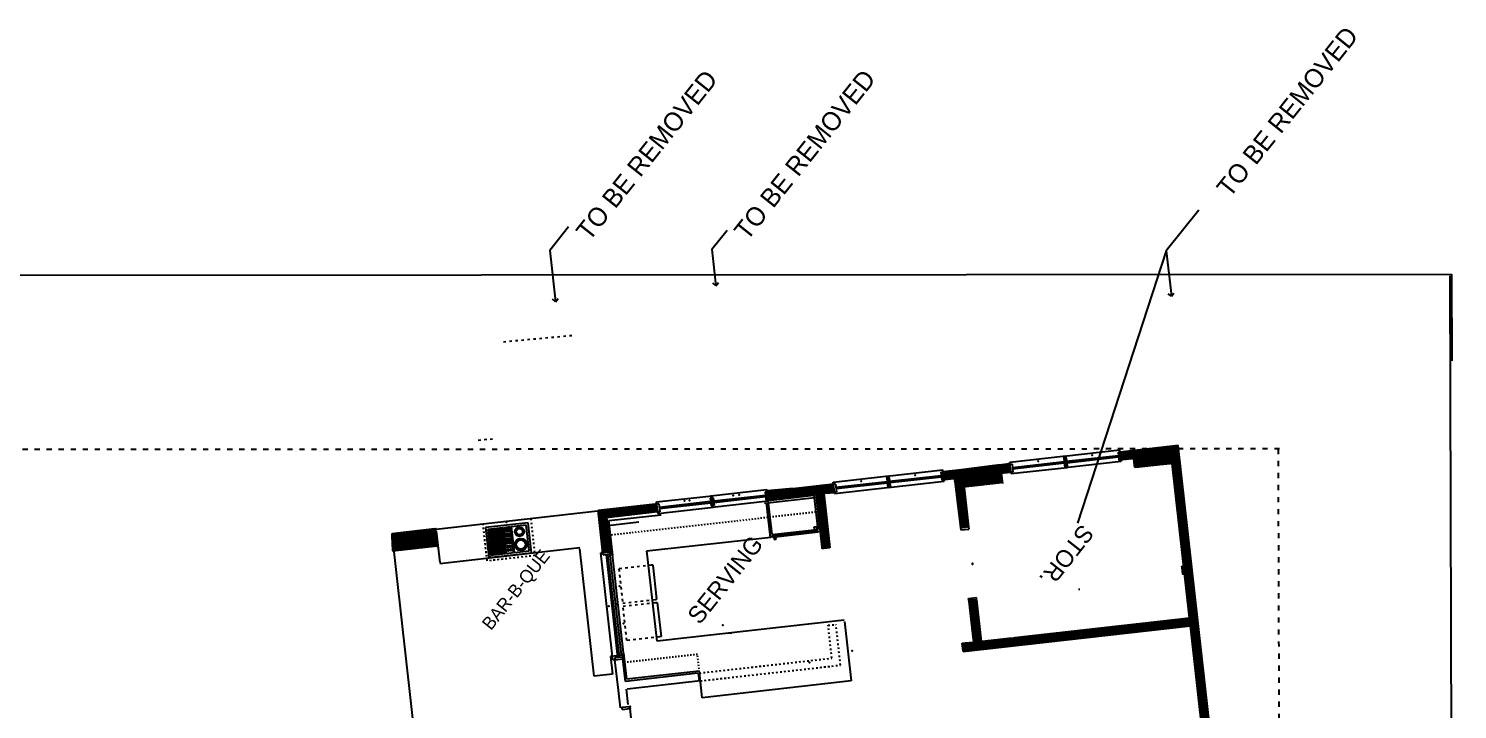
# Model space of a CAD drawing. Extents: x -92740 to -63661, y -15771 to -4391.
# Drawn here: x -64658 to -63661, y -12140 to -11665 of the extents above; entities that cross this region are included whole.
import ezdxf
from ezdxf.enums import TextEntityAlignment as Align

# ---------------------------------------------------------------- set-up
doc = ezdxf.new("R2010")
doc.units = 0
doc.header["$MEASUREMENT"] = 0
doc.linetypes.add('Dashed', pattern=[1, 0.3, -0.4, 0.3])
for name, color, linetype in [('1NOTES', 2, 'Continuous'), ('2NOTES', 1, 'Continuous'), ('B1NOTES', 2, 'Continuous'), ('B1PF', 5, 'Continuous'), ('B1WALLFILL', 1, 'Continuous'), ('B2WALLFILL', 1, 'Continuous'), ('B2WINDOWS', 5, 'Continuous'), ('EXCABINETS', 8, 'Continuous'), ('EXDOORS', 3, 'Continuous'), ('EXPF', 5, 'Continuous'), ('EXWALLS', 1, 'Continuous'), ('EXWINDOW', 5, 'Continuous'), ('NEWALLS1', 1, 'Continuous'), ('NEWINDOW1', 5, 'Continuous'), ('PROPERTY LINES', 1, 'Continuous'), ('SETBACKS', 13, 'Continuous')]:
    doc.layers.add(name, color=color, linetype=linetype)
doc.styles.add('DCADTXTSTYLE1', font='AVG_TP')
doc.linetypes.add('PROPLINE', pattern='A,0,-1,[5,NGUYEN AD.shx,S=0.003774,R=0,X=-1,Y=0],0', length=1)
pattern_1 = [(45, (0, 0), (-0.11048543456, 0.11048543456), []), (-45, (0, 0), (0.11048543456, 0.11048543456), [])]

# ---------------------------------------------------------------- blocks, each defined once
blk = doc.blocks.new('BIKF2-9')
at = {"color": 5, "linetype": 'Continuous', "ltscale": 2}
for p, q in [((15, -2), (-15, -2)), ((-15, -2), (-15, -23)), ((-3, -3.5), (-13.5, -3.5)), ((-13.5, -3.5), (-13.5, -21.5)), ((-3.5, -4), (-13, -4)), ((-13, -4), (-13, -12)), ((-12.5, -11.5), (-12.5, -4.5)), ((-11.75, -4.5), (-11.75, -11.5)), ((-10.75, -4.5), (-10.75, -11.5)), ((-9.75, -4.5), (-9.75, -11.5)), ((-8.75, -4.5), (-8.75, -11.5)), ((-7.75, -4.5), (-7.75, -11.5)), ((-6.75, -4.5), (-6.75, -11.5)), ((-5.75, -4.5), (-5.75, -11.5)), ((-4.75, -4.5), (-4.75, -11.5)), ((-3.5, -12), (-3.5, -4)), ((-3, -21.5), (-3, -3.5)), ((2.5, -3.5), (-2.5, -3.5)), ((-2.5, -3.5), (-2.5, -14.5)), ((-2, -7), (-2, -4)), ((-2, -10.5), (-2, -7.5)), ((-1.5, -7), (-1.5, -4)), ((-1.5, -10.5), (-1.5, -7.5)), ((-1, -7), (-1, -4)), ((-1, -10.5), (-1, -7.5)), ((-0.5, -7), (-0.5, -4)), ((-0.5, -10.5), (-0.5, -7.5)), ((0.5, -7), (0.5, -4)), ((0.5, -10.5), (0.5, -7.5)), ((1, -7), (1, -4)), ((1, -10.5), (1, -7.5)), ((1.5, -7), (1.5, -4)), ((1.5, -10.5), (1.5, -7.5)), ((2, -7), (2, -4)), ((2, -10.5), (2, -7.5)), ((2.5, -14.5), (2.5, -3.5)), ((13.5, -3.5), (3, -3.5)), ((3, -3.5), (3, -21.5)), ((13.5, -21.5), (13.5, -3.5)), ((15, -23), (15, -2)), ((-3, -12.5), (-13.5, -12.5)), ((-13, -12), (-3.5, -12)), ((-3.5, -13), (-13, -13)), ((-13, -13), (-13, -21)), ((-11.75, -13.5), (-11.75, -20.5)), ((-10.75, -13.5), (-10.75, -20.5)), ((-9.75, -13.5), (-9.75, -20.5)), ((-8.75, -13.5), (-8.75, -20.5)), ((-7.75, -13.5), (-7.75, -20.5)), ((-6.75, -13.5), (-6.75, -20.5)), ((-5.75, -13.5), (-5.75, -20.5)), ((-4.75, -13.5), (-4.75, -20.5)), ((-3.5, -21), (-3.5, -13)), ((-2.5, -14.5), (2.5, -14.5)), ((2.5, -15), (-2.5, -15)), ((-2.5, -15), (-2.5, -21.5)), ((-2, -14), (-2, -11)), ((-1.5, -14), (-1.5, -11)), ((-1, -14), (-1, -11)), ((-0.5, -14), (-0.5, -11)), ((0.5, -14), (0.5, -11)), ((1, -14), (1, -11)), ((1.5, -14), (1.5, -11)), ((2, -14), (2, -11)), ((2.5, -21.5), (2.5, -15)), ((-15, -23), (15, -23)), ((-13.5, -21.5), (-3, -21.5)), ((-13, -21), (-3.5, -21)), ((-2.5, -21.5), (2.5, -21.5)), ((3, -21.5), (13.5, -21.5))]:
    blk.add_line(p, q, dxfattribs=at)
for centre, radius in [((8.25, -7.5), 3.25), ((8.25, -7.5), 2.25), ((-1, -17), 0.707), ((-1, -19.5), 0.707), ((1, -17), 0.707), ((1, -19.5), 0.707), ((8.25, -16.5), 4.25), ((8.25, -16.5), 3.25)]:
    blk.add_circle(centre, radius, dxfattribs=at)
blk.add_point((0, 0), dxfattribs=at)

msp = doc.modelspace()

# ---------------------------------------------------------------- hatches: boundary and pattern name
at = {"layer": 'B1WALLFILL', "linetype": 'Continuous', "ltscale": 12}
h = msp.add_hatch(dxfattribs=at)
h.set_pattern_fill('ansi37', color=1, scale=0.15625, style=0, pattern_type=2)
h.set_pattern_definition(pattern_1)
h.paths.add_polyline_path([(-63856.55, -12578.24), (-63855.98, -12583.33), (-63852.42, -12583.28), (-63851.12, -12594.91), (-63821.46, -12591.54), (-63822.8, -12579.6), (-63786.45, -12575.51), (-63856.07, -11956.16), (-63896.48, -11960.7), (-63895.87, -11966.17), (-63887.24, -11965.2), (-63886.56, -11971.26), (-63860.19, -11968.7), (-63848.08, -12076.51), (-63993.44, -12092.85), (-63996.7, -12063.77), (-64002.25, -12063.64), (-63998.9, -12093.46), (-64006.71, -12094.13), (-64006.09, -12099.59), (-64006.07, -12099.8), (-63847.46, -12081.98), (-63792.53, -12570.66)], flags=0)
h = msp.add_hatch(dxfattribs=at)
h.set_pattern_fill('ansi37', color=1, scale=0.15625, style=0, pattern_type=2)
h.set_pattern_definition(pattern_1)
h.paths.add_polyline_path([(-64020.14, -11974.6), (-63973.5, -11968.61), (-63972.81, -11974.82), (-63979.54, -11975.57), (-63978.81, -11982.03), (-64010.37, -11985.58), (-64011.75, -11979.19), (-64019.53, -11980.07)], flags=0)
h = msp.add_hatch(dxfattribs=at)
h.set_pattern_fill('ansi37', color=1, scale=0.15625, style=0, pattern_type=2)
h.set_pattern_definition(pattern_1)
h.paths.add_polyline_path([(-64142.91, -11987.65), (-64142.22, -11993.86), (-64108.85, -11990.11), (-64104.58, -12028.05), (-64099.12, -12027.44), (-64103.38, -11989.49), (-64095.91, -11989.16), (-64096.55, -11983.48)], flags=0)
h = msp.add_hatch(dxfattribs=at)
h.set_pattern_fill('ansi37', color=1, scale=0.15625, style=0, pattern_type=2)
h.set_pattern_definition(pattern_1)
h.paths.add_polyline_path([(-64007.88, -12013.62), (-64002.41, -12013.01), (-64005.52, -11985.34), (-64010.4, -11985.15), (-64012.17, -11979.24)], flags=0)
h = msp.add_hatch(dxfattribs=at)
h.set_pattern_fill('ansi37', color=1, scale=0.15625, style=0, pattern_type=2)
h.set_pattern_definition(pattern_1)
h.paths.add_polyline_path([(-64219.89, -11997.05), (-64260.76, -12001.58), (-64257.46, -12031), (-64251.99, -12030.39), (-64254.71, -12006.23), (-64219.12, -12002.23)], flags=0)
h = msp.add_hatch(dxfattribs=at)
h.set_pattern_fill('ansi37', color=1, scale=0.15625, style=0, pattern_type=2)
h.set_pattern_definition(pattern_1)
h.paths.add_polyline_path([(-64404.87, -12017.77), (-64404.26, -12029.78), (-64373.32, -12026.3), (-64373.95, -12014.3)], flags=0)
h = msp.add_hatch(dxfattribs=at)
h.set_pattern_fill('ansi37', color=1, scale=0.15625, style=0, pattern_type=2)
h.set_pattern_definition(pattern_1)
h.paths.add_polyline_path([(-64257.46, -12031), (-64252.55, -12030.89)], flags=0)
h = msp.add_hatch(dxfattribs=at)
h.set_pattern_fill('ansi37', color=1, scale=0.15625, style=0, pattern_type=2)
h.set_pattern_definition(pattern_1)
h.paths.add_polyline_path([(-64257.46, -12031), (-64252.55, -12030.89)], flags=0)
h = msp.add_hatch(dxfattribs=at)
h.set_pattern_fill('ansi37', color=1, scale=0.15625, style=0, pattern_type=2)
h.set_pattern_definition(pattern_1)
h.paths.add_polyline_path([(-64248.92, -12106.98), (-64249.47, -12052.81)], flags=0)
at = {"layer": 'B2WALLFILL', "linetype": 'Continuous', "ltscale": 12}
h = msp.add_hatch(dxfattribs=at)
h.set_pattern_fill('ansi37', color=1, scale=0.15625, style=0, pattern_type=2)
h.set_pattern_definition(pattern_1)
h.paths.add_polyline_path([(-63856.6, -12577.82), (-63855.98, -12583.33), (-63852.42, -12583.28), (-63851.12, -12594.91), (-63821.46, -12591.54), (-63822.8, -12579.6), (-63786.45, -12575.51), (-63856.07, -11956.16), (-63896.48, -11960.7), (-63895.87, -11966.17), (-63887.24, -11965.2), (-63886.56, -11971.26), (-63860.19, -11968.7), (-63852.14, -12040.32), (-63853.62, -12040.48), (-63853.01, -12045.95), (-63851.53, -12045.78), (-63801.21, -12493.48), (-63804.09, -12493.8), (-63803.48, -12499.26), (-63800.6, -12498.94), (-63792.53, -12570.66)], flags=0)

# ---------------------------------------------------------------- linework, layer by layer
at = {"layer": 'B1NOTES', "color": 2, "linetype": 'Continuous', "ltscale": 12}
for p, q in [((-63841.56, -11791.89), (-63864.33, -11820.42)), ((-64281.41, -11803.62), (-64294.51, -11820.03)), ((-64170.84, -11806.13), (-64181.44, -11819.42)), ((-64294.51, -11820.03), (-64290.48, -11855.87)), ((-64181.44, -11819.42), (-64178.6, -11844.72)), ((-63864.33, -11820.42), (-63926.24, -12010.25)), ((-63864.33, -11820.42), (-63860.77, -11852.04))]:
    msp.add_line(p, q, dxfattribs=at)
at = {"layer": 'B1NOTES', "color": 1, "linetype": 'Continuous', "ltscale": 12}
for p, q in [((-64178.6, -11844.72), (-64180.81, -11842.95)), ((-64178.6, -11844.72), (-64176.83, -11842.51)), ((-64290.48, -11855.87), (-64292.69, -11854.11)), ((-64290.48, -11855.87), (-64288.72, -11853.66)), ((-63860.77, -11852.04), (-63862.99, -11850.28)), ((-63860.77, -11852.04), (-63859.01, -11849.83))]:
    msp.add_line(p, q, dxfattribs=at)
at = {"layer": 'B1PF', "color": 5, "linetype": 'Continuous', "ltscale": 12}
for p, q in [((-64142.08, -11994.47), (-64110.28, -11990.9)), ((-64139.4, -12018.32), (-64142.08, -11994.47)), ((-64110.28, -11990.9), (-64107.6, -12014.75)), ((-64139.4, -12018.32), (-64110.09, -12015.03)), ((-64108.32, -12012.82), (-64110.31, -12013.04)), ((-64110.31, -12013.04), (-64110.14, -12014.53)), ((-64110.14, -12014.53), (-64108.93, -12016.41)), ((-64107.93, -12016.29), (-64108.32, -12012.82)), ((-64108.1, -12014.8), (-64107.6, -12014.75)), ((-64139.32, -12019.07), (-64109.38, -12015.7)), ((-64139.18, -12020.31), (-64139.32, -12019.07)), ((-64107.38, -12016.74), (-64139.18, -12020.31)), ((-64138.41, -12018.21), (-64138.33, -12018.96)), ((-64138.19, -12020.2), (-64138.02, -12021.69)), ((-64138.02, -12021.69), (-64136.53, -12021.52)), ((-64136.53, -12021.52), (-64136.7, -12020.03)), ((-64108.93, -12016.41), (-64107.93, -12016.29)), ((-64108.02, -12015.55), (-64107.52, -12015.49)), ((-64107.52, -12015.49), (-64107.38, -12016.74))]:
    msp.add_line(p, q, dxfattribs=at)
at = {"layer": 'B1PF', "color": 5, "linetype": 'Dashed', "ltscale": 4}
for p, q in [((-64338.23, -12036.74), (-64341.13, -12010.91)), ((-64307.84, -12007.16), (-64304.94, -12033)), ((-64304.94, -12033), (-64338.23, -12036.74))]:
    msp.add_line(p, q, dxfattribs=at)
at = {"layer": 'B1PF', "color": 5, "linetype": 'Dashed', "ltscale": 6}
for p, q in [((-64223.49, -12039.75), (-64246.34, -12042.32)), ((-64246.34, -12042.32), (-64243.66, -12066.16)), ((-64243.66, -12066.16), (-64220.81, -12063.6)), ((-64243.42, -12068.31), (-64220.56, -12065.75)), ((-64240.74, -12092.16), (-64243.42, -12068.31)), ((-64217.88, -12089.6), (-64240.74, -12092.16))]:
    msp.add_line(p, q, dxfattribs=at)
at = {"layer": 'B1PF', "color": 5, "linetype": 'Continuous', "ltscale": 2.0004}
for p, q in [((-64222.49, -12039.63), (-64223.49, -12039.75)), ((-64219.81, -12063.48), (-64222.49, -12039.63)), ((-64220.81, -12063.6), (-64219.81, -12063.48)), ((-63924.57, -12056.63), (-63925.57, -12056.74)), ((-64220.56, -12065.75), (-64219.57, -12065.63)), ((-64219.57, -12065.63), (-64216.89, -12089.48)), ((-64216.89, -12089.48), (-64217.88, -12089.6))]:
    msp.add_line(p, q, dxfattribs=at)
at = {"layer": 'B1PF', "color": 5, "linetype": 'Continuous', "ltscale": 2}
for p in [(-64126.3, -11991.69), (-64113.28, -12107.5)]:
    msp.add_point(p, dxfattribs=at)
at = {"layer": 'B1PF', "color": 5, "linetype": 'Continuous', "ltscale": 2.0004}
for p in [(-64246, -12054.35), (-64243.07, -12080.35), (-64083.59, -12099.41)]:
    msp.add_point(p, dxfattribs=at)
at = {"layer": 'B1WALLFILL', "color": 1, "linetype": 'Continuous', "ltscale": 12}
msp.add_line((-64232.31, -12009.76), (-64254.03, -12012.21), dxfattribs=at)
at = {"layer": 'B2WINDOWS', "color": 5, "linetype": 'Continuous', "ltscale": 12}
for p, q in [((-63973.59, -11967.86), (-63934.37, -11963.45)), ((-63935.87, -11963.62), (-63896.65, -11959.21)), ((-63935.7, -11965.11), (-63935.87, -11963.62)), ((-63935.7, -11965.11), (-63934.21, -11964.94)), ((-63934.21, -11964.94), (-63935.7, -11965.11)), ((-63935.7, -11965.11), (-63935.08, -11970.58)), ((-63934.21, -11964.94), (-63934.37, -11963.45)), ((-63934.21, -11964.94), (-63933.59, -11970.41)), ((-63933.96, -11967.18), (-63897.72, -11963.11)), ((-63933.84, -11968.17), (-63897.61, -11964.1)), ((-63897.97, -11960.87), (-63896.48, -11960.7)), ((-63897.97, -11960.87), (-63897.36, -11966.34)), ((-63896.48, -11960.7), (-63896.65, -11959.21)), ((-64059.4, -11977.51), (-64020.31, -11973.11)), ((-64021.63, -11974.77), (-64020.14, -11974.6)), ((-64021.63, -11974.77), (-64021.02, -11980.24)), ((-64020.14, -11974.6), (-64020.31, -11973.11)), ((-63973.42, -11969.35), (-63973.59, -11967.86)), ((-63971.93, -11969.18), (-63973.42, -11969.35)), ((-63971.31, -11974.65), (-63972.81, -11974.82)), ((-63972.81, -11974.82), (-63972.69, -11975.81)), ((-63972.69, -11975.81), (-63933.48, -11971.4)), ((-63971.93, -11969.18), (-63971.31, -11974.65)), ((-63971.68, -11971.42), (-63935.45, -11967.35)), ((-63971.57, -11972.41), (-63935.33, -11968.34)), ((-63935.08, -11970.58), (-63933.59, -11970.41)), ((-63933.59, -11970.41), (-63935.08, -11970.58)), ((-63935.08, -11970.58), (-63934.97, -11971.57)), ((-63934.97, -11971.57), (-63895.76, -11967.16)), ((-63933.59, -11970.41), (-63933.48, -11971.4)), ((-63897.36, -11966.34), (-63895.87, -11966.17)), ((-63895.87, -11966.17), (-63895.76, -11967.16)), ((-64096.75, -11981.7), (-64057.91, -11977.34)), ((-64096.58, -11983.19), (-64096.75, -11981.7)), ((-64095.09, -11983.03), (-64096.58, -11983.19)), ((-64095.09, -11983.03), (-64094.48, -11988.49)), ((-64094.84, -11985.26), (-64058.98, -11981.23)), ((-64094.73, -11986.26), (-64058.87, -11982.23)), ((-64059.23, -11979), (-64059.4, -11977.51)), ((-64059.23, -11979), (-64057.74, -11978.83)), ((-64057.74, -11978.83), (-64059.23, -11979)), ((-64059.23, -11979), (-64058.62, -11984.46)), ((-64058.62, -11984.46), (-64057.13, -11984.29)), ((-64057.13, -11984.29), (-64058.62, -11984.46)), ((-64058.62, -11984.46), (-64058.51, -11985.46)), ((-64058.51, -11985.46), (-64019.42, -11981.06)), ((-64057.74, -11978.83), (-64057.91, -11977.34)), ((-64057.74, -11978.83), (-64057.13, -11984.29)), ((-64057.49, -11981.06), (-64021.38, -11977.01)), ((-64057.38, -11982.06), (-64021.27, -11978)), ((-64057.13, -11984.29), (-64057.02, -11985.29)), ((-64021.02, -11980.24), (-64019.53, -11980.07)), ((-64019.53, -11980.07), (-64019.42, -11981.06)), ((-64220.06, -11995.56), (-64181.22, -11991.2)), ((-64218.15, -11999.12), (-64182.29, -11995.09)), ((-64182.54, -11992.86), (-64181.05, -11992.69)), ((-64182.54, -11992.86), (-64181.93, -11998.32)), ((-64182.09, -11991.3), (-64143, -11986.9)), ((-64181.92, -11992.79), (-64182.09, -11991.3)), ((-64180.43, -11992.62), (-64181.92, -11992.79)), ((-64181.05, -11992.69), (-64181.22, -11991.2)), ((-64181.19, -11999.25), (-64142.1, -11994.85)), ((-64180.43, -11992.62), (-64179.81, -11998.08)), ((-64180.18, -11994.85), (-64144.07, -11990.8)), ((-64180.06, -11995.85), (-64143.96, -11991.79)), ((-64144.32, -11988.56), (-64142.83, -11988.39)), ((-64144.32, -11988.56), (-64143.71, -11994.03)), ((-64143.71, -11994.03), (-64142.22, -11993.86)), ((-64142.83, -11988.39), (-64143, -11986.9)), ((-64142.22, -11993.86), (-64142.1, -11994.85)), ((-64094.48, -11988.49), (-64095.97, -11988.66)), ((-64095.97, -11988.66), (-64095.86, -11989.65)), ((-64095.86, -11989.65), (-64057.02, -11985.29)), ((-64219.89, -11997.05), (-64220.06, -11995.56)), ((-64218.4, -11996.89), (-64219.89, -11997.05)), ((-64217.79, -12002.35), (-64219.28, -12002.52)), ((-64219.28, -12002.52), (-64219.17, -12003.51)), ((-64219.17, -12003.51), (-64180.33, -11999.15)), ((-64218.4, -11996.89), (-64217.79, -12002.35)), ((-64218.04, -12000.12), (-64182.18, -11996.09)), ((-64181.93, -11998.32), (-64180.44, -11998.15)), ((-64179.81, -11998.08), (-64181.3, -11998.25)), ((-64181.3, -11998.25), (-64181.19, -11999.25)), ((-64180.44, -11998.15), (-64180.33, -11999.15))]:
    msp.add_line(p, q, dxfattribs=at)
for p in [(-63916.09, -11962.91), (-63953.81, -11967.15), (-63934.09, -11967.74), (-64077.16, -11981.01), (-64057.68, -11981.84), (-64039.69, -11976.8), (-64200.47, -11994.87), (-64197.07, -11994.49), (-64166.64, -11991.07), (-64162.37, -11990.59), (-64181.57, -11996.1)]:
    msp.add_point(p, dxfattribs=at)
at = {"layer": 'EXCABINETS', "color": 3, "linetype": 'Continuous', "ltscale": 12}
for p, q in [((-64144.71, -11996.36), (-64109.58, -11992.41)), ((-64373.94, -12014.54), (-64261.15, -12001.86)), ((-64253.28, -12008.56), (-64216.74, -12004.46)), ((-64140.58, -12020.44), (-64143.31, -11996.2)), ((-64250.55, -12032.81), (-64253.28, -12008.56)), ((-64373.87, -12015.94), (-64371.4, -12037.85)), ((-64226.75, -12029.73), (-64140.28, -12020.01)), ((-64371.26, -12038.39), (-64273.57, -12027.41)), ((-64219.67, -12092.7), (-64226.75, -12029.73)), ((-64089.02, -12078.02), (-64219.67, -12092.7)), ((-64088.91, -12079.03), (-64084.25, -12120.49)), ((-64170.44, -12087.17), (-64167.63, -12086.86)), ((-64240.84, -12119.24), (-64242.89, -12100.97)), ((-64190.25, -12113.55), (-64240.84, -12119.24)), ((-64188.15, -12132.17), (-64190.17, -12114.25)), ((-64084.25, -12120.49), (-64188.15, -12132.17))]:
    msp.add_line(p, q, dxfattribs=at)
at = {"layer": 'EXCABINETS', "color": 5, "linetype": 'Dashed', "ltscale": 3}
for p, q in [((-64110.11, -11992.47), (-64108.96, -12002.66)), ((-64108.96, -12002.66), (-64251.78, -12018.71)), ((-64191.55, -12101.95), (-64242.49, -12107.68)), ((-64190.17, -12114.25), (-64191.43, -12103.01))]:
    msp.add_line(p, q, dxfattribs=at)
at = {"layer": 'EXCABINETS', "color": 3, "linetype": 'Continuous', "ltscale": 12}
for p in [(-64335.84, -12034.13), (-64247.84, -12066.86)]:
    msp.add_point(p, dxfattribs=at)
at = {"layer": 'EXDOORS', "color": 3, "linetype": 'Continuous', "ltscale": 12}
for p, q in [((-64007.88, -12013.62), (-64007.71, -12015.12)), ((-64007.71, -12015.12), (-64002.24, -12014.5)), ((-64002.41, -12013.01), (-64002.24, -12014.5)), ((-64263.49, -12117.16), (-64273.48, -12028.27)), ((-64002.34, -12062.9), (-63996.87, -12062.28)), ((-64002.17, -12064.39), (-64002.34, -12062.9)), ((-63996.7, -12063.77), (-63996.87, -12062.28)), ((-64243.44, -12102.45), (-64252.22, -12103.44)), ((-64252.22, -12103.44), (-64250.84, -12115.73)), ((-64250.84, -12115.73), (-64263.49, -12117.16))]:
    msp.add_line(p, q, dxfattribs=at)
msp.add_point((-63999.56, -12038.39), dxfattribs=at)
at = {"layer": 'EXWALLS', "color": 8, "linetype": 'Dashed', "ltscale": 6}
msp.add_line((-64279.12, -11879.56), (-64326.96, -11883.95), dxfattribs=at)
at = {"layer": 'EXWALLS', "color": 5, "linetype": 'Dashed', "ltscale": 6}
msp.add_line((-64344.43, -11952.39), (-64334.55, -11951.48), dxfattribs=at)
at = {"layer": 'EXWINDOW', "color": 5, "linetype": 'Continuous', "ltscale": 12}
msp.add_point((-64173.9, -12081.54), dxfattribs=at)
at = {"layer": 'NEWALLS1', "color": 1, "linetype": 'Continuous', "ltscale": 12}
for p, q in [((-63935.7, -11965.11), (-63934.21, -11964.94)), ((-63935.08, -11970.58), (-63935.7, -11965.11)), ((-63933.59, -11970.41), (-63934.21, -11964.94)), ((-63856.07, -11956.16), (-63896.48, -11960.7)), ((-63895.87, -11966.17), (-63896.48, -11960.7)), ((-63887.24, -11965.2), (-63895.87, -11966.17)), ((-63887.24, -11965.2), (-63886.56, -11971.26)), ((-63786.45, -12575.51), (-63856.07, -11956.16)), ((-63973.42, -11969.35), (-64020.14, -11974.6)), ((-64019.53, -11980.07), (-64020.14, -11974.6)), ((-63972.81, -11974.82), (-63979.54, -11975.57)), ((-63972.81, -11974.82), (-63973.42, -11969.35)), ((-63935.08, -11970.58), (-63933.59, -11970.41)), ((-63860.19, -11968.7), (-63885.65, -11971.56)), ((-63848.08, -12076.51), (-63860.19, -11968.7)), ((-64096.58, -11983.19), (-64142.83, -11988.39)), ((-64095.97, -11988.66), (-64096.58, -11983.19)), ((-64059.23, -11979), (-64057.74, -11978.83)), ((-64058.62, -11984.46), (-64059.23, -11979)), ((-64058.62, -11984.46), (-64057.13, -11984.29)), ((-64057.13, -11984.29), (-64057.74, -11978.83)), ((-64011.75, -11979.19), (-64019.53, -11980.07)), ((-64011.75, -11979.19), (-64010.94, -11986.38)), ((-63978.81, -11982.03), (-64005.55, -11985.04)), ((-63979.54, -11975.57), (-63978.73, -11982.76)), ((-64181.92, -11992.79), (-64181.05, -11992.69)), ((-64181.3, -11998.25), (-64181.92, -11992.79)), ((-64180.44, -11998.15), (-64181.05, -11992.69)), ((-64142.22, -11993.86), (-64142.83, -11988.39)), ((-64108.85, -11990.11), (-64142.22, -11993.86)), ((-64108.85, -11990.11), (-64104.58, -12028.05)), ((-64095.97, -11988.66), (-64103.38, -11989.49)), ((-64103.38, -11989.49), (-64099.12, -12027.44)), ((-64010.94, -11986.38), (-64007.88, -12013.62)), ((-64005.47, -11985.76), (-64002.41, -12013.01)), ((-64219.01, -11996.88), (-64260.76, -12001.58)), ((-64257.46, -12031), (-64260.76, -12001.58)), ((-64219.28, -12002.52), (-64254.89, -12006.52)), ((-64219.28, -12002.52), (-64219.89, -11997.05)), ((-64181.3, -11998.25), (-64180.44, -11998.15)), ((-64374.66, -12014.38), (-64404.87, -12017.77)), ((-64374.66, -12014.38), (-64373.24, -12027.03)), ((-64251.99, -12030.39), (-64254.68, -12006.5)), ((-64002.41, -12013.01), (-64007.88, -12013.62)), ((-64404.87, -12017.77), (-64387.42, -12173.07)), ((-64373.32, -12026.3), (-64404.26, -12029.78)), ((-64257.46, -12031), (-64251.99, -12030.39)), ((-64099.12, -12027.44), (-64104.58, -12028.05)), ((-63996.7, -12063.77), (-64002.17, -12064.39)), ((-64002.17, -12064.39), (-63998.9, -12093.46)), ((-63996.7, -12063.77), (-63993.44, -12092.85)), ((-64006.07, -12099.8), (-63847.46, -12081.98)), ((-63993.44, -12092.85), (-63848.08, -12076.51)), ((-63792.53, -12570.66), (-63847.46, -12081.98)), ((-64006.09, -12099.59), (-64006.71, -12094.13)), ((-64006.68, -12094.34), (-63998.9, -12093.46)), ((-64243.76, -12103.2), (-64242.02, -12118.66)), ((-64249.06, -12105.66), (-64243.6, -12105.04)), ((-64246.68, -12126.85), (-64249.06, -12105.66)), ((-64241.83, -12120.77), (-64243.6, -12105.04)), ((-64191.14, -12115.07), (-64241.83, -12120.77)), ((-64189.47, -12120.42), (-64240.65, -12126.17)), ((-64190.12, -12120.49), (-64190.69, -12115.38)), ((-64245.17, -12139.26), (-64246.57, -12126.84)), ((-64239.91, -12136.88), (-64241.1, -12126.22)), ((-64244.33, -12138.8), (-64238.87, -12138.18)), ((-64244.33, -12138.8), (-64244.16, -12140.29)), ((-64244.16, -12140.29), (-64238.7, -12139.67)), ((-64238.87, -12138.18), (-64238.7, -12139.67))]:
    msp.add_line(p, q, dxfattribs=at)
at = {"layer": 'NEWALLS1', "color": 9, "linetype": 'Dashed', "ltscale": 4}
for p, q in [((-64100.33, -12081.64), (-64094.87, -12081.03)), ((-64097.76, -12104.58), (-64100.33, -12081.64)), ((-64091.68, -12109.43), (-64094.87, -12081.03)), ((-64190.09, -12114.95), (-64097.76, -12104.58)), ((-64189.47, -12120.42), (-64091.68, -12109.43))]:
    msp.add_line(p, q, dxfattribs=at)
at = {"layer": 'NEWALLS1', "color": 1, "linetype": 'Continuous', "ltscale": 12}
msp.add_point((-63999.5, -12038.94), dxfattribs=at)
at = {"layer": 'NEWINDOW1', "color": 5, "linetype": 'Continuous', "ltscale": 12}
for p, q in [((-64257.46, -12031), (-64258.95, -12031.17)), ((-64250.55, -12105.83), (-64258.95, -12031.17)), ((-64257.29, -12032.5), (-64257.46, -12031)), ((-64257.29, -12032.5), (-64251.82, -12031.88)), ((-64247, -12103.92), (-64255.05, -12032.24)), ((-64246, -12103.81), (-64254.06, -12032.13)), ((-64244.53, -12102.22), (-64252.55, -12030.89)), ((-64251.99, -12030.39), (-64251, -12030.28)), ((-64251.82, -12031.88), (-64251.99, -12030.39)), ((-64242.6, -12104.93), (-64251, -12030.28)), ((-64249.23, -12104.17), (-64243.77, -12103.55)), ((-64249.23, -12104.17), (-64249.06, -12105.66)), ((-64243.77, -12103.55), (-64243.6, -12105.04)), ((-64249.06, -12105.66), (-64250.55, -12105.83)), ((-64243.6, -12105.04), (-64242.6, -12104.93)), ((-64244.33, -12138.8), (-64238.87, -12138.18)), ((-64244.33, -12138.8), (-64244.16, -12140.29)), ((-64244.16, -12140.29), (-64244.33, -12138.8)), ((-64244.16, -12140.29), (-64238.7, -12139.67)), ((-64239, -12137.85), (-64229.33, -12223.93)), ((-64238.87, -12138.18), (-64237.87, -12138.07)), ((-64238.87, -12138.18), (-64238.7, -12139.67)), ((-64238.7, -12139.67), (-64238.87, -12138.18)), ((-64238.7, -12139.67), (-64237.7, -12139.56))]:
    msp.add_line(p, q, dxfattribs=at)
msp.add_point((-64253.26, -12068.33), dxfattribs=at)
at = {"layer": 'PROPERTY LINES', "color": 6, "linetype": 'PROPLINE', "ltscale": 240}
for p, q in [((-65654.2, -11837.74), (-63665.2, -11836.59)), ((-63666.56, -11837.74), (-63661.17, -13648.42))]:
    msp.add_line(p, q, dxfattribs=at)
at = {"layer": 'SETBACKS', "color": 13, "linetype": 'Continuous', "ltscale": 12}
msp.add_line((-63665.2, -11836.59), (-63665.17, -11897.13), dxfattribs=at)
at = {"layer": 'SETBACKS', "color": 5, "linetype": 'Dashed', "ltscale": 12}
for p, q in [((-63785.28, -11958.52), (-64904.85, -11959.17)), ((-63786.32, -11958.52), (-63784.01, -12737.16))]:
    msp.add_line(p, q, dxfattribs=at)

# ---------------------------------------------------------------- block references
at = {"layer": 'EXPF', "color": 1, "linetype": 'Continuous', "ltscale": 4608, "xscale": 0.999999999963757, "yscale": 1.000000000015099, "rotation": 6.41316057013914}
msp.add_blockref('BIKF2-9', (-64324.81, -12009.77), dxfattribs=at)

# ---------------------------------------------------------------- texts
at = {"layer": '1NOTES', "color": 3, "linetype": 'Continuous', "ltscale": 9, "style": 'DCADTXTSTYLE1'}
msp.add_text('BAR-B-QUE', height=9, rotation=51.41316, dxfattribs=at).set_placement((-64333.48, -12087.37), align=Align.BOTTOM_LEFT)
at = {"layer": '2NOTES', "color": 1, "linetype": 'Continuous', "ltscale": 12, "style": 'DCADTXTSTYLE1'}
msp.add_text('STOR.', height=12, rotation=-128.27215, dxfattribs=at).set_placement((-63926.25, -12008.05), align=Align.BOTTOM_LEFT)
at = {"layer": 'B1NOTES', "color": 3, "linetype": 'Continuous', "ltscale": 12, "style": 'DCADTXTSTYLE1'}
for p in [(-63816.93, -11786.28), (-64263.94, -11816.6), (-64153.69, -11816.3)]:
    msp.add_text('TO BE REMOVED', height=13, rotation=51.41316, dxfattribs=at).set_placement(p, align=Align.BOTTOM_LEFT)
at = {"layer": 'B1NOTES', "color": 1, "linetype": 'Continuous', "ltscale": 12, "style": 'DCADTXTSTYLE1'}
msp.add_text('SERVING', height=12, rotation=51.41316, dxfattribs=at).set_placement((-64187.16, -12084.03), align=Align.BOTTOM_LEFT)

doc.saveas('drawing.dxf')
